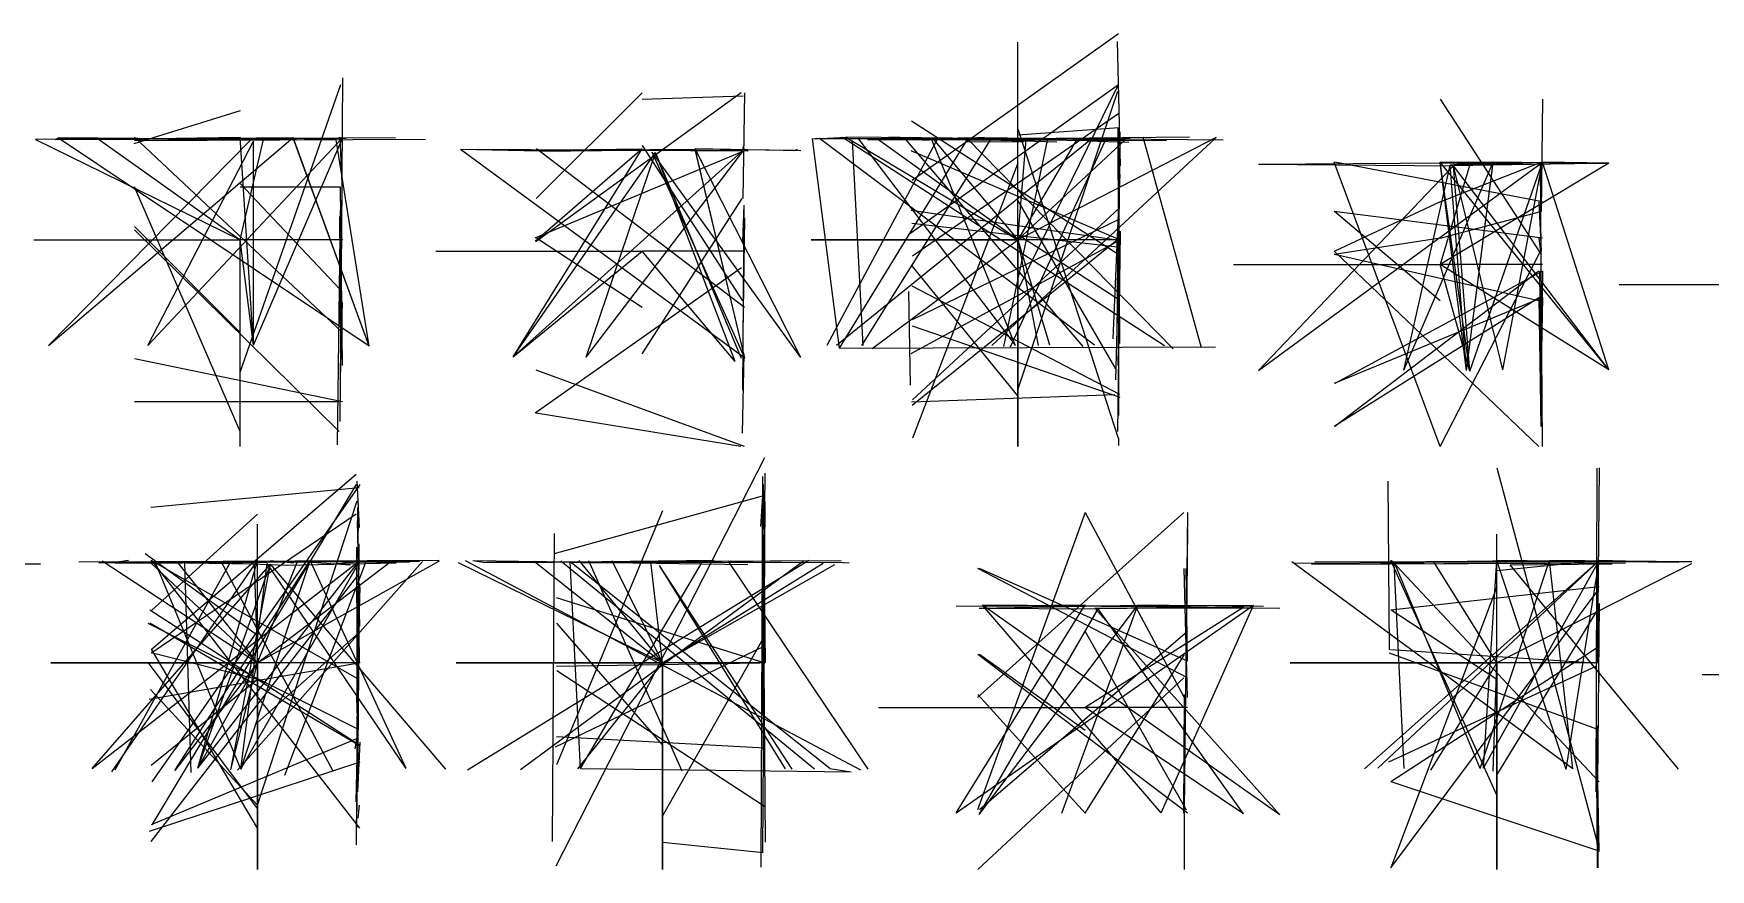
# Model space of a CAD drawing. Header units: metres. Extents: x 0 to 526, y -123 to 40.
# Drawn here: x 120.4 to 282.8, y -41 to 40 of the extents above; entities that cross this region are included whole.
import ezdxf

# ---------------------------------------------------------------- set-up
doc = ezdxf.new("R2010")
doc.units = ezdxf.units.M

msp = doc.modelspace()

# ---------------------------------------------------------------- linework, layer by layer
at = {"layer": 'MCD_Layer_15'}
for p, q in [((111.658203, -11.336304), (121.121094, -11.387573)), ((121.121094, -11.387573), (115.046875, -11.41748))]:
    msp.add_line(p, q, dxfattribs=at)
at = {"layer": 'MCD_Layer_16'}
for p, q in [((151.690186, -2.729126), (131.816528, -19.687744)), ((151.967285, -4.009644), (131.789673, -5.927979)), ((151.675537, -3.687988), (131.894043, -36.647583)), ((152.029541, -3.687988), (131.894043, -32.487427)), ((151.748169, -3.367554), (151.978882, -7.845093)), ((142.117432, -34.724976), (151.769531, -5.28772)), ((151.812256, -5.927979), (151.964233, -20.967651)), ((151.913574, -8.164917), (151.839111, -6.247192)), ((151.690186, -6.568237), (131.892212, -20.007568)), ((142.117432, -6.568237), (131.892212, -15.847412)), ((142.117432, -20.96582), (142.117432, -7.52771)), ((151.787231, -7.207886), (151.995972, -17.444702)), ((151.847656, -29.607788), (151.974609, -9.446655)), ((159.717529, -11.067139), (124.837158, -11.213623)), ((126.117065, -31.186768), (152.038086, -11.05249)), ((126.760986, -11.290527), (153.317383, -11.123291)), ((127.077148, -11.088501), (142.117432, -20.967651)), ((128.025635, -31.498047), (142.117432, -11.045776)), ((128.355225, -31.315552), (139.557617, -11.13916)), ((129.638184, -11.054321), (128.360107, -11.237427)), ((128.360107, -11.315552), (157.797363, -11.126953)), ((128.67749, -11.172119), (141.796997, -11.385132)), ((142.117432, -18.311401), (131.259888, -10.407349)), ((151.949585, -22.568604), (131.829346, -11.047607)), ((131.877563, -11.339355), (142.117432, -20.967651)), ((152.031372, -36.968018), (131.898315, -11.046997)), ((132.196777, -11.31311), (140.198486, -11.203857)), ((140.516479, -31.255737), (132.197388, -11.117798)), ((134.114502, -31.390015), (147.237671, -11.055542)), ((142.119263, -20.967651), (134.44165, -11.285645)), ((135.717285, -31.571289), (135.078857, -11.233154)), ((143.397949, -11.116577), (135.718506, -11.336914)), ((136.356934, -31.167236), (142.117432, -11.045776)), ((136.356934, -31.167236), (142.117432, -11.045776)), ((136.356934, -31.167236), (152.038086, -11.05249)), ((136.356934, -31.167236), (152.038086, -11.05249)), ((136.356934, -11.167236), (144.99707, -11.512695)), ((149.461182, -31.457764), (138.597534, -11.139771)), ((140.193604, -31.360107), (158.117798, -11.139771)), ((140.516479, -31.255737), (147.237671, -11.055542)), ((140.516479, -31.255737), (147.237671, -11.055542)), ((140.516479, -31.255737), (152.037476, -11.130615)), ((140.516479, -31.255737), (143.077515, -11.357666)), ((159.717529, -11.106201), (142.117432, -20.967651)), ((142.119263, -20.967651), (145.957764, -11.199585)), ((142.119263, -20.967651), (154.920166, -11.245972)), ((156.516846, -31.192871), (143.077515, -11.357666)), ((145.640381, -11.303955), (143.397339, -11.077515)), ((144.773682, -31.825195), (152.677734, -11.058594)), ((144.99707, -11.512695), (155.557373, -11.271606)), ((145.957153, -11.12146), (151.082275, -11.482788)), ((156.516846, -31.192871), (147.237671, -11.055542)), ((149.480713, -11.379639), (153.317383, -11.064697)), ((156.837891, -11.244751), (150.437744, -11.222778)), ((151.813477, -31.20752), (151.745728, -9.766479)), ((153.638428, -11.272827), (157.157104, -11.12085)), ((126.117065, -31.186768), (143.397339, -11.409546)), ((151.945923, -12.328735), (131.810425, -38.247314)), ((136.356934, -31.167236), (143.397339, -11.409546)), ((136.356934, -31.167236), (143.397339, -11.409546)), ((139.556396, -31.334473), (143.397339, -11.409546)), ((139.556396, -31.334473), (143.397339, -11.409546)), ((141.796997, -11.385132), (142.117432, -20.967651)), ((160.355957, -31.268555), (143.397339, -11.409546)), ((152.039307, -13.60437), (151.705444, -24.807373)), ((151.707886, -38.567749), (151.884277, -13.623901)), ((151.95813, -13.285767), (151.809814, -33.44751)), ((152.02832, -28.970581), (131.695068, -15.847412)), ((131.513794, -17.127319), (151.885498, -27.367798)), ((151.964233, -28.970581), (131.695068, -17.12793)), ((142.117432, -26.728149), (151.917847, -18.088013)), ((122.121094, -20.967651), (142.117432, -20.96582)), ((122.121094, -20.967651), (142.117432, -20.96582)), ((122.121094, -20.967651), (142.117432, -20.96582)), ((122.121094, -20.967651), (142.117432, -20.96582)), ((122.121094, -20.967651), (142.117432, -20.96582)), ((122.121094, -20.967651), (142.117432, -20.96582)), ((122.121094, -20.967651), (142.117432, -20.96582)), ((122.121094, -20.967651), (142.117432, -20.96582)), ((122.121094, -20.967651), (142.117432, -20.96582)), ((142.118042, -20.967651), (122.121094, -20.967651)), ((142.118042, -20.967651), (122.121094, -20.967651)), ((142.118042, -20.967651), (122.121094, -20.967651)), ((142.118042, -20.967651), (122.121094, -20.967651)), ((131.513794, -20.967651), (142.117432, -20.967041)), ((142.117432, -35.059448), (131.587036, -20.967651)), ((131.627319, -24.487549), (151.945312, -20.967651)), ((142.117432, -22.568604), (131.829346, -20.007568)), ((142.117432, -36.968018), (131.898315, -19.687744)), ((142.119263, -20.967651), (134.114502, -31.390015)), ((136.356934, -31.167236), (142.117432, -20.967651)), ((136.356934, -31.167236), (142.117432, -20.967651)), ((139.556396, -31.334473), (142.117432, -20.967651)), ((139.556396, -31.334473), (142.117432, -20.967651)), ((142.117432, -20.96582), (142.117432, -38.247925)), ((142.117432, -20.96582), (142.117432, -22.886597)), ((142.117432, -20.96582), (142.117432, -27.366577)), ((151.727417, -20.967651), (142.117432, -20.967041)), ((152.032593, -20.967651), (142.117432, -20.967041)), ((152.030762, -20.967651), (142.117432, -20.967041)), ((142.117432, -20.967041), (142.117432, -40.963989)), ((151.840332, -20.967651), (142.117432, -20.967041)), ((142.117432, -20.967041), (142.117432, -40.963989)), ((151.954468, -20.967651), (142.117432, -20.967041)), ((151.675537, -20.967651), (142.117432, -20.967041)), ((151.963623, -20.967651), (142.117432, -20.967041)), ((142.117432, -20.967041), (142.117432, -40.963989)), ((152.029541, -20.967651), (142.117432, -20.967041)), ((142.117432, -20.967651), (142.118042, -20.967651)), ((142.117432, -20.967651), (142.118042, -20.967651)), ((142.117432, -20.967651), (142.118042, -20.967651)), ((142.117432, -20.967651), (142.118042, -20.967651)), ((142.117432, -20.967651), (142.118042, -20.967651)), ((142.117432, -20.967651), (142.118042, -20.967651)), ((142.117432, -40.963989), (142.117432, -20.967651)), ((142.117432, -20.967651), (142.119263, -20.967651)), ((142.117432, -20.967651), (142.118042, -20.967651)), ((142.117432, -40.963989), (142.117432, -20.967651)), ((142.117432, -20.967651), (142.118042, -20.967651)), ((142.117432, -40.963989), (142.117432, -20.967651)), ((142.117432, -20.967651), (142.119263, -20.967651)), ((142.117432, -20.967651), (142.118042, -20.967651)), ((142.117432, -20.967651), (142.118042, -20.967651)), ((142.117432, -20.967651), (142.118042, -20.967651)), ((142.117432, -20.967651), (142.118042, -20.967651)), ((142.117432, -20.967651), (142.118042, -20.967651)), ((142.117432, -40.963989), (142.117432, -20.967651)), ((142.117432, -20.967651), (142.119263, -20.967651)), ((142.117432, -20.967651), (142.118042, -20.967651)), ((142.117432, -20.967651), (142.118042, -20.967651)), ((142.117432, -20.967651), (142.118042, -20.967651)), ((151.912964, -21.288086), (151.699951, -20.967651)), ((151.781128, -19.687744), (152.007568, -20.967651)), ((142.117432, -22.568604), (131.829346, -30.887695)), ((151.881226, -21.288086), (151.699951, -36.966187)), ((142.117432, -34.729858), (131.769531, -23.527466)), ((151.898315, -22.887817), (151.646851, -34.407593)), ((151.572388, -29.286743), (151.903198, -27.367798)), ((151.727417, -28.328491), (131.825684, -36.647583)), ((152.036255, -28.643433), (151.799438, -33.446899)), ((152.026489, -30.577026), (131.641968, -37.287842)), ((151.87146, -36.007935), (151.996582, -34.724976))]:
    msp.add_line(p, q, dxfattribs=at)
at = {"layer": 'MCD_Layer_17'}
for p, q in [((171.043457, -40.616089), (191.255859, -1.065308)), ((190.890259, -40.747925), (191.042236, -2.911011)), ((191.045898, -25.89563), (191.271729, -2.593628)), ((191.120361, -4.795776), (170.836548, -10.420776)), ((191.061157, -4.327026), (190.842041, -7.764526)), ((191.077637, -3.687378), (191.275391, -20.967651)), ((181.352295, -6.248413), (171.075195, -30.823608)), ((191.255249, -5.411011), (191.018433, -39.335571)), ((170.688843, -38.252808), (170.871948, -8.423706)), ((191.069702, -8.55188), (191.272949, -38.306519)), ((181.354126, -20.967651), (161.572021, -11.27771)), ((200.546631, -31.346069), (162.280029, -11.098877)), ((200.546631, -31.346069), (162.280029, -11.098877)), ((195.495361, -11.053711), (162.470459, -31.344849)), ((162.984375, -11.056763), (189.594482, -11.446777)), ((164.013428, -11.24231), (162.984375, -11.076294)), ((164.013428, -11.24231), (198.632568, -11.044556)), ((164.013428, -11.24231), (187.945312, -11.079346)), ((164.013428, -11.24231), (187.945312, -11.079346)), ((164.330811, -11.216064), (198.632568, -11.044556)), ((164.330811, -11.216064), (198.632568, -11.044556)), ((164.330811, -11.216064), (187.945312, -11.079346)), ((164.330811, -11.216064), (187.945312, -11.079346)), ((166.503662, -11.256348), (183.656982, -11.126343)), ((186.344971, -11.044556), (167.33374, -11.274048)), ((167.590088, -31.276489), (194.985107, -11.087891)), ((168.937744, -11.162354), (181.352295, -20.967651)), ((174.760498, -11.305786), (168.937744, -11.162354)), ((196.071533, -31.244751), (171.496338, -11.108643)), ((197.544922, -31.19043), (172.394775, -11.195312)), ((173.415283, -31.205078), (172.394775, -11.195312)), ((173.415283, -31.205078), (172.394775, -11.195312)), ((197.544922, -31.19043), (172.394775, -11.195312)), ((173.223633, -11.056763), (181.352295, -20.967651)), ((173.415283, -31.205078), (185.192627, -11.199585)), ((174.184326, -11.056152), (183.197998, -31.424805)), ((184.296631, -11.210571), (174.760498, -11.305786)), ((176.424316, -11.048218), (181.352295, -20.967651)), ((198.632568, -11.269165), (179.047607, -11.258789)), ((181.354126, -20.967651), (180.202393, -11.19165)), ((181.354126, -20.967651), (196.908936, -11.301514)), ((201.254639, -31.264893), (187.687744, -11.076904)), ((187.751221, -11.184937), (190.119385, -11.197754)), ((191.193604, -25.064331), (191.11731, -10.408569)), ((199.408936, -11.315552), (198.251709, -11.245972)), ((193.89624, -31.24353), (181.039795, -11.541382)), ((193.256592, -31.217896), (181.039795, -11.541382)), ((197.99292, -11.477905), (181.352295, -20.967651)), ((191.243652, -18.472534), (191.064819, -11.81604)), ((191.163696, -22.117554), (191.128296, -14.568726)), ((171.055054, -14.632202), (191.243042, -20.967651)), ((181.352295, -28.904663), (171.114868, -17.127319)), ((170.975098, -29.096313), (191.263184, -19.305054)), ((181.352295, -35.816284), (191.063599, -18.662964)), ((161.355957, -20.967651), (181.352295, -20.96582)), ((161.355957, -20.967651), (181.352295, -20.96582)), ((161.355957, -20.967651), (181.352295, -20.96582)), ((161.355957, -20.967651), (181.352295, -20.96582)), ((181.352905, -20.967651), (161.355957, -20.967651)), ((181.352905, -20.967651), (161.355957, -20.967651)), ((181.352905, -20.967651), (161.355957, -20.967651)), ((171.076416, -21.280151), (190.778564, -20.967651)), ((181.354126, -20.967651), (173.0979, -31.231323)), ((181.352295, -20.96582), (181.352295, -34.986206)), ((181.352295, -20.96582), (181.352295, -39.849487)), ((181.352295, -20.96582), (181.352295, -23.272339)), ((191.004395, -20.967651), (181.352295, -20.967041)), ((191.263794, -20.967651), (181.352295, -20.967041)), ((191.263184, -20.967651), (181.352295, -20.967041)), ((181.352295, -20.967041), (181.352295, -40.963989)), ((191.13501, -20.967651), (181.352295, -20.967041)), ((181.352295, -20.967041), (181.352295, -40.963989)), ((181.352295, -20.967651), (181.352905, -20.967651)), ((181.352295, -20.967651), (181.352905, -20.967651)), ((181.352295, -40.963989), (181.352295, -20.967651)), ((181.352295, -20.967651), (181.352905, -20.967651)), ((181.352295, -40.963989), (181.352295, -20.967651)), ((181.352295, -20.967651), (181.352905, -20.967651)), ((181.352295, -20.967651), (181.352905, -20.967651)), ((181.352295, -20.967651), (181.352905, -20.967651)), ((181.352295, -20.967651), (181.352905, -20.967651)), ((181.352295, -40.963989), (181.352295, -20.967651)), ((181.352295, -20.967651), (181.354126, -20.967651)), ((181.352295, -20.967651), (181.352905, -20.967651)), ((181.352295, -20.967651), (181.352905, -20.967651)), ((181.352295, -40.963989), (181.352295, -20.967651)), ((181.352295, -20.967651), (181.354126, -20.967651)), ((181.352295, -20.967651), (181.352905, -20.967651)), ((181.352295, -20.967651), (181.352905, -20.967651)), ((181.352295, -20.967651), (181.352905, -20.967651)), ((191.211304, -34.855591), (171.122803, -21.734253)), ((191.241821, -29.222046), (171.088623, -28.13562)), ((173.415283, -31.205078), (199.594482, -31.50293)), ((173.415283, -31.205078), (199.594482, -31.50293)), ((197.544922, -31.19043), (199.594482, -31.50293)), ((197.544922, -31.19043), (199.594482, -31.50293)), ((181.352295, -38.306519), (191.077637, -39.335571))]:
    msp.add_line(p, q, dxfattribs=at)
at = {"layer": 'MCD_Layer_18'}
for p, q in [((231.82373, -6.413208), (211.846313, -24.323364)), ((222.250977, -6.413208), (211.846313, -35.20105)), ((222.250977, -6.413208), (231.846313, -24.323364)), ((232.161865, -6.413208), (231.846313, -35.20105)), ((232.161865, -7.997681), (232.027588, -20.160767)), ((232.159424, -22.399536), (211.862183, -11.840454)), ((232.163086, -20.800415), (212.032471, -11.840454)), ((232.163086, -24.323364), (231.860962, -11.840454)), ((232.159424, -20.800415), (232.032471, -11.840454)), ((209.768066, -15.484253), (222.250977, -15.358521)), ((209.768066, -15.484253), (222.250977, -15.358521)), ((209.768066, -15.484253), (238.570557, -15.387207)), ((209.768066, -15.484253), (238.570557, -15.387207)), ((209.770508, -35.484253), (222.250977, -15.358521)), ((209.770508, -35.484253), (222.250977, -15.358521)), ((209.770508, -35.484253), (238.570557, -15.387207)), ((209.770508, -35.484253), (238.570557, -15.387207)), ((212.011719, -35.6521), (227.370605, -15.368286)), ((212.011719, -35.6521), (223.520508, -15.72229)), ((212.016602, -15.6521), (227.370605, -15.368286)), ((212.016602, -15.6521), (223.520508, -15.72229)), ((241.118164, -35.685059), (212.330322, -15.371948)), ((229.610596, -35.49707), (212.330322, -15.371948)), ((229.609375, -15.49707), (212.330322, -15.371948)), ((241.118164, -15.685059), (212.330322, -15.371948)), ((220.010986, -35.503784), (227.370605, -15.368286)), ((237.612305, -15.58313), (222.250977, -25.280396)), ((237.612305, -15.58313), (222.250977, -25.280396)), ((241.118164, -35.685059), (223.208008, -15.67041)), ((241.118164, -15.685059), (223.208008, -15.67041)), ((237.612305, -15.58313), (223.520508, -15.72229)), ((237.612305, -15.58313), (223.520508, -15.72229)), ((237.609863, -35.58313), (223.520508, -15.72229)), ((237.609863, -35.58313), (223.520508, -15.72229)), ((239.533691, -15.503784), (227.370605, -15.368286)), ((229.609375, -15.49707), (238.570557, -15.387207)), ((229.609375, -15.49707), (238.570557, -15.387207)), ((229.610596, -35.49707), (238.570557, -15.387207)), ((229.610596, -35.49707), (238.570557, -15.387207)), ((232.161865, -17.920776), (212.034302, -35.20105)), ((222.250977, -17.921997), (232.034302, -35.20105)), ((232.161865, -35.519653), (211.879272, -20.160767)), ((222.250977, -27.520386), (212.027588, -20.160767)), ((222.250977, -35.514771), (231.879272, -20.160767)), ((231.809082, -22.399536), (211.862183, -40.963989)), ((222.250977, -35.519653), (211.879272, -24.010864)), ((231.82373, -35.514771), (231.879272, -24.010864)), ((231.860962, -24.323364), (231.860962, -40.963989)), ((202.254639, -25.280396), (222.250977, -25.278564)), ((202.254639, -25.280396), (222.250977, -25.278564)), ((202.254639, -25.280396), (222.250977, -25.278564)), ((202.254639, -25.280396), (222.250977, -25.278564)), ((202.254639, -25.280396), (222.250977, -25.278564)), ((202.254639, -25.280396), (222.250977, -25.278564)), ((231.860962, -25.280396), (222.250977, -25.279785)), ((232.163086, -25.280396), (222.250977, -25.279785)), ((232.159424, -25.280396), (222.250977, -25.279785)), ((232.163086, -25.280396), (222.250977, -25.279785)), ((232.159424, -25.280396), (222.250977, -25.279785)), ((231.809082, -25.280396), (222.250977, -25.279785)), ((237.609863, -35.58313), (222.250977, -25.280396)), ((222.250977, -25.280396), (222.251587, -25.280396)), ((222.250977, -25.280396), (222.251587, -25.280396)), ((222.250977, -25.280396), (222.251587, -25.280396)), ((222.250977, -25.280396), (222.251587, -25.280396)), ((222.250977, -25.280396), (222.251587, -25.280396)), ((222.250977, -25.280396), (222.251587, -25.280396)), ((222.250977, -25.280396), (222.251587, -25.280396)), ((222.250977, -25.280396), (222.251587, -25.280396)), ((222.250977, -25.280396), (222.251587, -25.280396)), ((222.250977, -25.280396), (222.251587, -25.280396)), ((222.250977, -25.280396), (222.251587, -25.280396)), ((222.250977, -25.280396), (222.251587, -25.280396)), ((222.250977, -25.280396), (222.251587, -25.280396)), ((222.250977, -25.280396), (222.251587, -25.280396)), ((222.250977, -25.280396), (222.251587, -25.280396)), ((237.609863, -35.58313), (222.250977, -25.280396)), ((222.250977, -25.280396), (222.251587, -25.280396))]:
    msp.add_line(p, q, dxfattribs=at)
at = {"layer": 'MCD_Layer_19'}
for p, q in [((262.114502, -2.088257), (271.905151, -38.567749)), ((271.809937, -2.100464), (271.709839, -33.44812)), ((272.028442, -2.088257), (271.905151, -15.848022)), ((251.717163, -19.69812), (251.594482, -3.367554)), ((262.114502, -20.96582), (262.114502, -8.487183)), ((269.475342, -31.223389), (242.275635, -11.189209)), ((242.593018, -11.319214), (255.078369, -11.233154)), ((244.184814, -11.422363), (274.594971, -11.272217)), ((280.993896, -11.177002), (244.514404, -11.200806)), ((263.071533, -11.357666), (244.809814, -11.447998)), ((249.314209, -31.236816), (272.033936, -11.05249)), ((250.593506, -31.170898), (272.033936, -11.05249)), ((251.233154, -11.196533), (267.234131, -11.055542)), ((251.233154, -11.196533), (266.914307, -11.198975)), ((262.114502, -33.767944), (251.845337, -11.048218)), ((272.028442, -32.488647), (251.911255, -11.048218)), ((253.154541, -31.195312), (252.192627, -11.31311)), ((260.51416, -31.177612), (252.19751, -11.195923)), ((260.51416, -31.177612), (252.19751, -11.195923)), ((262.116333, -20.967651), (256.0354, -11.193481)), ((260.195557, -11.203857), (272.033936, -11.05249)), ((260.51416, -31.177612), (267.234131, -11.055542)), ((260.832764, -11.151367), (262.114502, -11.045776)), ((260.832764, -11.151367), (262.114502, -11.045776)), ((260.832764, -11.151367), (272.033936, -11.05249)), ((260.832764, -11.151367), (272.033936, -11.05249)), ((260.835205, -31.151367), (262.114502, -11.045776)), ((260.835205, -31.151367), (262.114502, -11.045776)), ((260.835205, -31.151367), (272.033936, -11.05249)), ((260.835205, -31.151367), (272.033936, -11.05249)), ((262.114502, -20.96582), (262.114502, -9.776245)), ((268.833252, -31.275879), (262.114502, -11.045776)), ((268.833252, -31.275879), (262.114502, -11.045776)), ((279.717041, -11.24292), (262.114502, -11.045776)), ((279.717041, -11.24292), (262.114502, -11.045776)), ((262.114502, -12.010132), (271.911865, -11.048218)), ((269.475342, -31.223389), (267.234131, -11.055542)), ((280.993896, -11.177002), (267.234131, -11.055542)), ((268.833252, -31.275879), (272.033936, -11.05249)), ((268.833252, -31.275879), (272.033936, -11.05249)), ((271.072021, -11.170288), (272.033936, -11.05249)), ((272.028442, -22.886597), (271.878296, -11.048218)), ((279.717041, -11.24292), (272.033936, -11.05249)), ((279.717041, -11.24292), (272.033936, -11.05249)), ((280.981689, -11.372314), (262.114502, -20.967651)), ((263.403564, -11.487671), (273.305908, -11.377197)), ((279.7146, -31.24292), (263.403564, -11.487671)), ((271.892944, -13.926636), (251.83252, -40.806519)), ((272.028442, -13.606812), (251.858765, -15.848022)), ((262.114502, -13.606812), (251.858765, -40.806519)), ((262.114502, -22.567993), (251.904541, -15.848022)), ((262.114502, -31.848999), (271.88562, -15.848022)), ((271.88562, -16.167847), (271.883179, -20.967651)), ((272.026611, -15.208374), (271.883789, -32.488647)), ((272.029663, -19.366089), (251.855103, -32.488647)), ((242.118164, -20.967651), (262.114502, -20.96582)), ((242.118164, -20.967651), (262.114502, -20.96582)), ((242.118164, -20.967651), (262.114502, -20.96582)), ((242.118164, -20.967651), (262.114502, -20.96582)), ((242.118164, -20.967651), (262.114502, -20.96582)), ((242.118164, -20.967651), (262.114502, -20.96582)), ((262.115112, -20.967651), (242.118164, -20.967651)), ((262.115112, -20.967651), (242.118164, -20.967651)), ((271.814819, -27.369019), (251.745239, -20.01062)), ((251.839233, -19.678589), (271.594482, -20.967651)), ((262.116333, -20.967651), (255.713135, -31.336914)), ((261.782471, -31.463257), (262.114502, -20.967651)), ((272.026611, -20.967651), (262.114502, -20.967041)), ((271.724487, -20.967651), (262.114502, -20.967041)), ((272.029663, -20.967651), (262.114502, -20.967041)), ((272.026611, -20.967651), (262.114502, -20.967041)), ((271.762939, -20.967651), (262.114502, -20.967041)), ((262.114502, -20.967041), (262.114502, -40.963989)), ((272.029663, -20.967651), (262.114502, -20.967041)), ((262.114502, -20.967651), (262.115112, -20.967651)), ((262.114502, -20.967651), (262.115112, -20.967651)), ((262.114502, -20.967651), (262.115112, -20.967651)), ((262.114502, -20.967651), (262.115112, -20.967651)), ((262.114502, -20.967651), (262.115112, -20.967651)), ((262.114502, -40.963989), (262.114502, -20.967651)), ((262.114502, -20.967651), (262.115112, -20.967651)), ((262.114502, -20.967651), (262.115112, -20.967651)), ((262.114502, -20.967651), (262.115112, -20.967651)), ((262.114502, -20.967651), (262.115112, -20.967651)), ((262.114502, -20.967651), (262.115112, -20.967651)), ((262.114502, -20.967651), (262.115112, -20.967651)), ((262.114502, -20.967651), (262.115112, -20.967651)), ((262.114502, -40.963989), (262.114502, -20.967651)), ((262.114502, -20.967651), (262.116333, -20.967651)), ((262.114502, -20.967651), (262.115112, -20.967651)), ((262.114502, -20.967651), (262.115112, -20.967651)), ((262.114502, -20.967651), (262.115112, -20.967651)), ((271.704956, -21.299683), (251.618896, -30.577026)), ((271.814819, -27.046753), (271.888672, -40.489136)), ((271.871582, -40.806519), (271.814819, -31.848999)), ((271.881348, -32.168823), (271.898438, -40.806519)), ((272.026611, -39.208618), (251.906982, -32.488647)), ((272.029663, -39.209839), (271.906982, -32.488647))]:
    msp.add_line(p, q, dxfattribs=at)
at = {"layer": 'MCD_Layer_20'}
msp.add_line((281.993896, -22.083984), (301.990234, -22.082153), dxfattribs=at)
msp.add_line((281.993896, -22.083984), (301.990234, -22.082153), dxfattribs=at)
msp.add_line((281.993896, -22.083984), (301.990234, -22.082153), dxfattribs=at)
msp.add_line((281.993896, -22.083984), (301.990234, -22.082153), dxfattribs=at)
at = {"layer": 'MCD_Layer_3'}
for p, q in [((140.457886, 7.194824), (150.188721, 35.036011)), ((150.363281, 35.67627), (150.181396, 11.99646)), ((140.457886, 32.476196), (130.15332, 29.276123)), ((126.69751, 29.765625), (120.617798, 29.696655)), ((120.617798, 29.696655), (140.457886, 19.996338)), ((121.577881, 29.775391), (125.097778, 29.751587)), ((121.577881, 29.775391), (125.097778, 29.751587)), ((121.897705, 9.762573), (145.578125, 29.908447)), ((121.897705, 9.762573), (141.417969, 29.606323)), ((122.539185, 29.697876), (122.857788, 29.86084)), ((122.539185, 29.697876), (122.857788, 29.86084)), ((122.539185, 29.697876), (150.697754, 29.820557)), ((122.539185, 29.697876), (150.697754, 29.820557)), ((145.897339, 29.661255), (122.857788, 29.86084)), ((145.897339, 29.661255), (122.857788, 29.86084)), ((145.579956, 29.63501), (122.857788, 29.841309)), ((152.937744, 9.691772), (122.857788, 29.841309)), ((152.937744, 9.691772), (122.857788, 29.841309)), ((140.138062, 29.656982), (126.69751, 29.765625)), ((126.69751, 29.765625), (140.457886, 19.996338)), ((126.69751, 29.765625), (140.457886, 19.996338)), ((127.656372, 29.727173), (155.497559, 29.901733)), ((127.656372, 29.727173), (145.578125, 29.888916)), ((127.656372, 29.727173), (145.578125, 29.888916)), ((127.978638, 29.753418), (140.457886, 29.918213)), ((127.978638, 29.753418), (140.457886, 29.918213)), ((127.978638, 29.753418), (145.578125, 29.888916)), ((127.978638, 29.753418), (145.578125, 29.888916)), ((128.298462, 29.701538), (145.578125, 29.908447)), ((130.218018, 29.624634), (158.379028, 29.747314)), ((150.371826, 11.036377), (130.230225, 29.916992)), ((131.497925, 9.768677), (150.37854, 29.911499)), ((131.497925, 9.768677), (141.737793, 29.554443)), ((145.897339, 29.661255), (135.658081, 29.836426)), ((141.737793, 9.788818), (140.457886, 29.918213)), ((141.737793, 9.788818), (140.457886, 29.918213)), ((140.459717, 19.996338), (142.697876, 29.711304)), ((141.737793, 9.788818), (150.37854, 29.911499)), ((141.737793, 9.788818), (150.37854, 29.911499)), ((141.737793, 29.788818), (145.897949, 29.73938)), ((141.737793, 29.788818), (145.897949, 29.73938)), ((141.737793, 9.788818), (141.737793, 29.554443)), ((141.737793, 9.788818), (141.737793, 29.554443)), ((152.937744, 9.691772), (145.578125, 29.908447)), ((152.937744, 9.691772), (145.578125, 29.908447)), ((152.937744, 9.691772), (145.578125, 29.849854)), ((152.937744, 9.691772), (145.578125, 29.849854)), ((145.579956, 29.63501), (145.578125, 29.849854)), ((145.897339, 29.661255), (150.37793, 29.852905)), ((145.897339, 29.661255), (150.697754, 29.820557)), ((145.897339, 29.661255), (150.697754, 29.820557)), ((152.937744, 9.691772), (149.737671, 29.663696)), ((150.312012, 25.435791), (150.122803, 29.916382)), ((140.457886, 1.436157), (130.224121, 25.116577)), ((140.457886, 25.435791), (150.122803, 15.196533)), ((140.457886, 25.118408), (150.096558, 25.116577)), ((150.302246, 25.118408), (150.096558, 2.39624)), ((150.367554, 7.836914), (150.163086, 25.116577)), ((150.125244, 22.886963), (149.834717, 0.15625)), ((140.457886, 11.036377), (130.230225, 21.276245)), ((150.080078, 22.236328), (150.172852, 9.75647)), ((120.461548, 19.996338), (140.457886, 19.998169)), ((120.461548, 19.996338), (140.457886, 19.998169)), ((120.461548, 19.996338), (140.457886, 19.998169)), ((120.461548, 19.996338), (140.457886, 19.998169)), ((120.461548, 19.996338), (140.457886, 19.998169)), ((120.461548, 19.996338), (140.457886, 19.998169)), ((150.03064, 1.436157), (130.224121, 20.956421)), ((150.067871, 19.996338), (140.457886, 19.996948)), ((150.373047, 19.996338), (140.457886, 19.996948)), ((150.369995, 19.996338), (140.457886, 19.996948)), ((150.314453, 19.996338), (140.457886, 19.996948)), ((150.302856, 19.996338), (140.457886, 19.996948)), ((150.086182, 19.996338), (140.457886, 19.996948)), ((141.737793, 9.788818), (140.457886, 19.996338)), ((140.457886, 19.996338), (140.458496, 19.996338)), ((140.457886, 19.996338), (140.458496, 19.996338)), ((140.457886, 19.996338), (140.458496, 19.996338)), ((140.457886, 19.996338), (140.458496, 19.996338)), ((140.457886, 19.996338), (140.458496, 19.996338)), ((140.457886, 19.996338), (140.458496, 19.996338)), ((140.457886, 19.996338), (140.458496, 19.996338)), ((140.457886, 19.996338), (140.458496, 19.996338)), ((140.457886, 19.996338), (140.458496, 19.996338)), ((140.457886, 19.996338), (140.458496, 19.996338)), ((140.457886, 19.996338), (140.458496, 19.996338)), ((140.457886, 19.996338), (140.458496, 19.996338)), ((140.457886, 19.996338), (140.458496, 19.996338)), ((140.457886, 19.996338), (140.458496, 19.996338)), ((140.457886, 19.996338), (140.458496, 19.996338)), ((140.457886, 19.996338), (140.458496, 19.996338)), ((140.457886, 19.996338), (140.458496, 19.996338)), ((140.457886, 19.996338), (140.458496, 19.996338)), ((140.457886, 19.996338), (140.458496, 19.996338)), ((140.457886, 0), (140.457886, 19.996338)), ((140.457886, 19.996338), (140.458496, 19.996338)), ((140.457886, 19.996338), (140.458496, 19.996338)), ((140.457886, 19.996338), (140.458496, 19.996338)), ((141.737793, 9.788818), (140.457886, 19.996338)), ((140.457886, 19.996338), (140.458496, 19.996338)), ((150.297974, 13.917236), (150.114868, 20.956421)), ((150.311401, 13.917236), (150.114868, 6.556396)), ((150.369995, 4.316406), (130.225952, 8.476562)), ((150.015991, 4.316406), (130.225952, 4.316406))]:
    msp.add_line(p, q, dxfattribs=at)
at = {"layer": 'MCD_Layer_4'}
for p, q in [((188.94812, 34.239502), (169.111694, 19.839478)), ((179.375366, 34.239502), (169.111694, 23.999634)), ((189.285034, 34.239502), (189.111694, 23.999634)), ((179.375366, 33.597412), (189.137329, 33.919067)), ((189.614624, 28.586426), (161.775269, 28.743896)), ((189.614624, 28.586426), (161.775269, 28.743896)), ((188.976196, 28.612061), (161.775269, 28.743896)), ((188.976196, 28.612061), (161.775269, 28.743896)), ((169.455933, 28.572998), (161.775269, 28.724365)), ((189.296021, 8.521118), (161.775269, 28.724365)), ((189.296021, 8.521118), (161.775269, 28.724365)), ((166.895508, 8.656006), (179.375366, 28.80127)), ((166.895508, 8.656006), (179.375366, 28.80127)), ((166.895508, 28.656006), (179.375366, 28.80127)), ((166.895508, 28.656006), (179.375366, 28.80127)), ((166.895508, 8.656006), (189.296021, 28.794556)), ((166.895508, 8.656006), (189.296021, 28.794556)), ((166.895508, 28.656006), (184.495605, 28.771973)), ((166.895508, 28.656006), (184.495605, 28.771973)), ((166.895508, 8.656006), (180.655273, 28.4375)), ((166.895508, 8.656006), (180.655273, 28.4375)), ((188.94812, 28.479004), (168.990845, 20.159302)), ((179.375366, 28.800049), (169.01709, 19.839478)), ((189.289307, 13.439941), (169.123901, 28.800049)), ((169.455933, 28.572998), (184.495605, 28.73291)), ((173.935913, 8.62793), (189.296021, 28.794556)), ((173.935913, 8.62793), (180.655273, 28.4375)), ((189.614624, 28.586426), (174.575562, 28.719482)), ((179.375366, 29.118652), (189.082397, 14.07959)), ((194.735474, 8.615723), (180.335449, 28.48938)), ((189.296021, 8.521118), (180.335449, 28.48938)), ((188.974976, 8.494873), (180.655273, 28.4375)), ((188.359741, 8.208008), (180.655273, 28.4375)), ((188.359741, 8.208008), (180.655273, 28.4375)), ((194.735474, 8.615723), (184.495605, 28.791504)), ((194.735474, 28.615723), (184.495605, 28.791504)), ((189.296021, 8.521118), (184.495605, 28.791504)), ((189.296021, 8.521118), (184.495605, 28.791504)), ((194.093384, 28.641357), (184.495605, 28.771973)), ((194.093384, 28.641357), (184.495605, 28.771973)), ((189.296021, 8.521118), (184.495605, 28.73291)), ((189.296021, 8.521118), (184.495605, 28.73291)), ((188.976196, 28.612061), (189.615234, 28.703613)), ((188.976196, 28.612061), (189.615234, 28.703613)), ((189.229492, 29.118652), (189.082397, 28.799438)), ((189.614624, 28.586426), (189.29541, 28.735962)), ((189.614624, 28.586426), (189.615234, 28.703613)), ((189.614624, 28.586426), (189.615234, 28.703613)), ((194.093384, 28.641357), (194.415039, 28.78479)), ((179.375366, 8.959961), (189.06897, 23.999634)), ((189.228882, 23.359375), (189.078735, 5.439453)), ((189.215454, 23.359375), (189.078735, 19.839478)), ((189.280762, 22.078857), (189.130005, 10.879517)), ((179.375366, 13.439941), (169.123901, 20.159302)), ((159.379028, 18.879395), (179.375366, 18.881226)), ((159.379028, 18.879395), (179.375366, 18.881226)), ((159.379028, 18.879395), (179.375366, 18.881226)), ((159.379028, 18.879395), (179.375366, 18.881226)), ((159.379028, 18.879395), (179.375366, 18.881226)), ((159.379028, 18.879395), (179.375366, 18.881226)), ((166.895508, 8.656006), (179.375366, 18.879395)), ((166.895508, 8.656006), (179.375366, 18.879395)), ((188.985352, 18.879395), (179.375366, 18.880005)), ((189.290527, 18.879395), (179.375366, 18.880005)), ((189.287476, 18.879395), (179.375366, 18.880005)), ((189.231934, 18.879395), (179.375366, 18.880005)), ((189.220337, 18.879395), (179.375366, 18.880005)), ((188.933472, 18.879395), (179.375366, 18.880005)), ((179.375366, 18.879395), (179.375977, 18.879395)), ((179.375366, 18.879395), (179.375977, 18.879395)), ((179.375366, 18.879395), (179.375977, 18.879395)), ((179.375366, 18.879395), (179.375977, 18.879395)), ((179.375366, 18.879395), (179.375977, 18.879395)), ((179.375366, 18.879395), (179.375977, 18.879395)), ((179.375366, 18.879395), (179.375977, 18.879395)), ((179.375366, 18.879395), (179.375977, 18.879395)), ((179.375366, 18.879395), (179.375977, 18.879395)), ((179.375366, 18.879395), (179.375977, 18.879395)), ((179.375366, 18.879395), (179.375977, 18.879395)), ((179.375366, 18.879395), (179.375977, 18.879395)), ((179.375366, 18.879395), (179.375977, 18.879395)), ((179.375366, 18.879395), (179.375977, 18.879395)), ((179.375366, 18.879395), (179.375977, 18.879395)), ((179.375366, 18.879395), (179.375977, 18.879395)), ((179.375366, 18.879395), (179.375977, 18.879395)), ((179.375366, 18.879395), (179.375977, 18.879395)), ((179.375366, 18.879395), (179.375977, 18.879395)), ((179.375366, 18.879395), (179.375977, 18.879395)), ((188.359741, 8.208008), (179.375366, 18.879395)), ((179.375366, 18.879395), (179.375977, 18.879395)), ((188.359741, 8.208008), (179.375366, 18.879395)), ((179.375366, 18.879395), (179.375977, 18.879395)), ((188.985352, 17.280273), (169.009155, 3.199463)), ((189.219727, 8.959961), (189.06897, 1.279297)), ((189.287476, 0), (169.115356, 7.359619)), ((188.933472, 0), (169.115356, 3.199463))]:
    msp.add_line(p, q, dxfattribs=at)
at = {"layer": 'MCD_Layer_5'}
for p, q in [((205.499268, 25.756226), (225.501099, 39.963989)), ((215.731812, 19.998169), (215.731812, 39.13208)), ((225.350342, 39.196777), (225.646362, 27.163696)), ((205.168457, 20.509033), (225.492554, 35.036011)), ((215.731812, 15.132446), (225.50415, 35.036011)), ((215.731812, 5.46875), (225.430298, 34.396362)), ((205.463257, 31.516113), (225.426636, 18.652344)), ((225.523682, 32.220459), (205.546875, 18.396606)), ((215.731812, 30.172729), (225.527344, 30.877075)), ((225.528564, 10.588379), (225.459595, 30.877075)), ((195.828247, 29.785156), (196.531982, 29.788208)), ((195.828247, 29.785156), (198.451538, 9.515991)), ((195.828247, 29.785156), (198.451538, 9.515991)), ((196.148071, 29.772339), (199.091797, 29.920044)), ((196.148071, 29.772339), (199.091797, 29.920044)), ((196.148071, 29.772339), (209.971313, 29.874878)), ((196.148071, 29.772339), (209.971313, 29.874878)), ((196.148071, 29.811401), (206.771851, 29.807739)), ((196.148071, 29.811401), (206.771851, 29.807739)), ((196.148071, 29.811401), (226.612549, 29.794922)), ((196.148071, 29.811401), (226.612549, 29.794922)), ((226.484375, 29.737549), (196.531982, 29.788208)), ((223.156128, 9.80835), (196.531982, 29.788208)), ((207.987671, 29.844971), (197.235718, 9.771729)), ((198.196411, 9.79187), (222.771606, 29.714355)), ((210.86792, 29.768677), (198.451538, 9.515991)), ((210.86792, 29.768677), (198.451538, 9.515991)), ((229.940186, 9.724121), (198.771973, 29.893799)), ((199.091797, 29.920044), (215.731812, 19.996338)), ((216.244507, 29.75708), (199.091797, 29.920044)), ((200.755615, 9.767456), (199.732056, 29.620972)), ((200.244141, 29.850464), (215.476074, 9.802856)), ((200.628052, 9.749146), (213.236084, 29.882812)), ((201.204224, 29.694824), (230.131836, 29.614868)), ((215.733643, 19.996338), (202.163696, 29.734497)), ((219.507446, 29.46228), (203.251953, 29.919434)), ((203.571777, 29.916382), (220.723877, 29.733887)), ((222.067871, 9.672241), (204.724121, 29.905396)), ((206.323853, 29.724121), (226.612549, 29.794922)), ((212.532349, 29.909058), (206.516113, 29.614868)), ((225.844116, 29.685059), (206.771851, 29.807739)), ((225.844116, 29.685059), (206.771851, 29.807739)), ((207.347412, 29.812012), (215.476074, 9.763794)), ((207.411499, 29.899292), (215.731812, 19.996338)), ((216.244507, 29.75708), (209.971313, 29.874878)), ((210.675659, 29.487305), (216.307373, 29.512329)), ((210.86792, 29.768677), (230.771484, 9.432983)), ((211.251831, 29.901733), (235.635986, 29.660034)), ((234.931641, 29.871826), (213.236084, 9.775391)), ((214.387817, 9.666748), (218.61145, 29.607544)), ((215.027466, 9.641113), (224.371338, 29.918823)), ((215.731812, 30.748901), (225.473022, 0.796509)), ((234.932251, 29.910889), (215.731812, 19.996338)), ((221.491699, 29.765625), (215.731812, 19.996338)), ((215.733643, 19.996338), (226.16394, 29.711304)), ((215.733643, 19.996338), (216.564331, 29.7052)), ((232.371826, 29.915771), (216.244507, 29.75708)), ((226.484375, 29.737549), (217.332153, 29.736938)), ((226.483154, 29.425049), (222.451782, 29.53186)), ((225.420532, 30.748901), (225.473022, 21.59668)), ((225.621338, 30.428467), (225.446777, 15.516357)), ((225.610352, 9.94873), (225.485229, 30.55603)), ((225.844116, 29.685059), (226.612549, 29.794922)), ((225.844116, 29.685059), (226.612549, 29.794922)), ((225.908203, 29.79187), (226.612549, 29.794922)), ((233.52356, 9.533691), (227.891846, 29.919434)), ((205.376587, 28.635864), (225.654297, 19.996338)), ((225.523682, 24.988403), (225.46936, 27.996826)), ((225.530396, 2.972412), (225.522461, 27.996826)), ((215.731812, 27.420654), (205.543823, 0.796509)), ((224.960327, 10.396729), (225.646973, 26.332397)), ((205.402222, 22.875977), (225.343018, 19.996338)), ((225.560913, 23.068848), (205.546265, 4.508667)), ((215.731812, 23.771973), (225.197754, 7.516479)), ((205.466309, 21.59668), (225.648193, 19.291992)), ((225.598145, 21.97998), (205.507812, 12.252197)), ((225.350342, 10.588379), (225.459595, 21.916504)), ((195.735474, 19.996338), (215.731812, 19.998169)), ((195.735474, 19.996338), (215.731812, 19.998169)), ((195.735474, 19.996338), (215.731812, 19.998169)), ((195.735474, 19.996338), (215.731812, 19.998169)), ((195.735474, 19.996338), (215.731812, 19.998169)), ((195.735474, 19.996338), (215.731812, 19.998169)), ((195.735474, 19.996338), (215.731812, 19.998169)), ((195.735474, 19.996338), (215.731812, 19.998169)), ((215.732422, 19.996338), (195.735474, 19.996338)), ((215.732422, 19.996338), (195.735474, 19.996338)), ((215.732422, 19.996338), (195.735474, 19.996338)), ((215.732422, 19.996338), (195.735474, 19.996338)), ((201.651611, 9.465942), (215.731812, 19.996338)), ((205.407715, 8.988647), (225.640869, 19.996338)), ((205.50293, 3.996582), (225.356445, 19.996338)), ((215.731812, 20.509033), (225.492554, 14.23584)), ((215.731812, 19.998169), (215.731812, 10.78064)), ((215.731812, 19.998169), (215.731812, 19.740601)), ((215.731812, 19.998169), (215.731812, 17.50061)), ((225.637207, 19.996338), (215.731812, 19.996948)), ((215.731812, 19.996948), (215.731812, 0)), ((225.580444, 19.996338), (215.731812, 19.996948)), ((215.731812, 19.996948), (215.731812, 0)), ((225.472412, 19.996338), (215.731812, 19.996948)), ((225.530396, 19.996338), (215.731812, 19.996948)), ((225.523682, 19.996338), (215.731812, 19.996948)), ((225.222778, 19.996338), (215.731812, 19.996948)), ((215.731812, 19.996948), (215.731812, 0)), ((225.585938, 19.996338), (215.731812, 19.996948)), ((215.731812, 19.996948), (215.731812, 0)), ((225.651855, 19.996338), (215.731812, 19.996948)), ((215.731812, 19.996338), (215.732422, 19.996338)), ((215.731812, 19.996338), (215.732422, 19.996338)), ((215.731812, 0), (215.731812, 19.996338)), ((215.731812, 19.996338), (215.733643, 19.996338)), ((215.731812, 19.996338), (215.732422, 19.996338)), ((215.731812, 0), (215.731812, 19.996338)), ((215.731812, 19.996338), (215.733643, 19.996338)), ((215.731812, 19.996338), (215.732422, 19.996338)), ((215.731812, 19.996338), (215.732422, 19.996338)), ((215.731812, 19.996338), (215.732422, 19.996338)), ((215.731812, 19.996338), (215.732422, 19.996338)), ((215.731812, 19.996338), (215.732422, 19.996338)), ((215.731812, 19.996338), (215.732422, 19.996338)), ((215.731812, 19.996338), (215.732422, 19.996338)), ((215.731812, 19.996338), (215.732422, 19.996338)), ((215.731812, 19.996338), (215.732422, 19.996338)), ((215.731812, 19.996338), (215.732422, 19.996338)), ((215.731812, 0), (215.731812, 19.996338)), ((215.731812, 19.996338), (215.733643, 19.996338)), ((215.731812, 19.996338), (215.732422, 19.996338)), ((215.731812, 0), (215.731812, 19.996338)), ((215.731812, 19.996338), (215.733643, 19.996338)), ((215.731812, 19.996338), (215.732422, 19.996338)), ((215.731812, 0), (215.731812, 19.996338)), ((215.731812, 19.996338), (215.732422, 19.996338)), ((215.733643, 19.996338), (217.715454, 9.772339)), ((215.733643, 19.996338), (218.804321, 9.810791)), ((225.654907, 20.700073), (225.383301, 1.436157)), ((225.654297, 20.828857), (225.440674, 7.836304)), ((215.731812, 4.892578), (205.484619, 17.50061)), ((205.36377, 5.916138), (205.201416, 15.004272)), ((225.618286, 5.020142), (205.50293, 15.516968)), ((225.246582, 6.428223), (225.469971, 14.940186)), ((205.510864, 11.676025), (225.634766, 4.764404)), ((198.451538, 9.515991), (234.867554, 9.628296)), ((205.446777, 4.316406), (225.148315, 5.020142)), ((225.528564, 0.092773), (225.52063, 0.796509))]:
    msp.add_line(p, q, dxfattribs=at)
at = {"layer": 'MCD_Layer_6'}
for p, q in [((256.632324, 33.600464), (266.421143, 18.560181)), ((266.546265, 33.600464), (266.421143, 22.720337)), ((239.032227, 7.327881), (266.552979, 27.515259)), ((239.032227, 27.327881), (266.552979, 27.515259)), ((239.032227, 27.327881), (257.912231, 27.158203)), ((239.032227, 7.327881), (257.912231, 27.158203)), ((256.632324, 0), (246.360107, 27.520752)), ((266.546265, 23.68042), (246.427856, 27.520752)), ((253.113037, 7.388916), (261.752563, 27.512207)), ((253.113037, 7.388916), (257.592407, 27.210083)), ((272.952515, 7.415161), (256.632324, 27.521973)), ((272.952515, 7.415161), (256.632324, 27.521973)), ((259.512573, 7.289429), (256.632324, 27.521973)), ((259.512573, 7.289429), (256.632324, 27.521973)), ((259.512573, 27.289429), (256.632324, 27.521973)), ((259.512573, 27.289429), (256.632324, 27.521973)), ((272.952515, 27.415161), (256.632324, 27.521973)), ((272.952515, 27.415161), (256.632324, 27.521973)), ((256.632324, 23.68042), (266.427856, 27.520752)), ((259.192749, 27.341309), (256.632324, 27.443848)), ((259.192749, 27.341309), (256.632324, 27.443848)), ((259.192749, 7.341309), (256.632324, 27.443848)), ((259.192749, 7.341309), (256.632324, 27.443848)), ((272.952515, 27.415161), (256.632324, 17.600098)), ((272.952515, 27.415161), (256.632324, 17.600098)), ((259.512573, 27.289429), (256.632324, 17.600098)), ((259.512573, 27.289429), (256.632324, 17.600098)), ((272.63269, 27.388916), (257.592407, 27.210083)), ((259.192749, 27.341309), (257.592407, 27.210083)), ((259.192749, 7.341309), (257.592407, 27.210083)), ((272.952515, 27.415161), (257.912231, 27.158203)), ((272.952515, 27.415161), (257.912231, 27.158203)), ((262.712646, 27.39563), (257.912231, 27.158203)), ((259.512573, 27.289429), (257.912231, 27.158203)), ((259.512573, 27.289429), (257.912231, 27.158203)), ((272.952515, 7.415161), (257.912231, 27.158203)), ((272.952515, 7.415161), (257.912231, 27.158203)), ((262.712646, 7.39563), (257.912231, 27.158203)), ((259.512573, 7.289429), (257.912231, 27.158203)), ((259.512573, 7.289429), (257.912231, 27.158203)), ((259.192749, 7.341309), (261.752563, 27.512207)), ((259.192749, 27.341309), (261.752563, 27.512207)), ((259.192749, 7.341309), (261.752563, 27.453613)), ((259.192749, 7.341309), (261.752563, 27.453613)), ((259.192749, 27.341309), (261.752563, 27.453613)), ((259.192749, 27.341309), (261.752563, 27.453613)), ((259.512573, 7.289429), (266.552979, 27.515259)), ((259.512573, 7.289429), (266.552979, 27.515259)), ((259.512573, 27.289429), (266.552979, 27.515259)), ((259.512573, 27.289429), (266.552979, 27.515259)), ((272.63269, 27.388916), (261.752563, 27.512207)), ((262.712646, 7.39563), (266.552979, 27.515259)), ((262.712646, 27.39563), (266.552979, 27.515259)), ((266.546265, 0), (266.360107, 27.520752)), ((272.952515, 7.415161), (266.552979, 27.515259)), ((272.952515, 7.415161), (266.552979, 27.515259)), ((272.952515, 27.415161), (266.552979, 27.515259)), ((272.952515, 27.415161), (266.552979, 27.515259)), ((256.632324, 23.68042), (246.427856, 18.880005)), ((266.205078, 23.68042), (266.427856, 18.880005)), ((266.546265, 20.160522), (246.373535, 22.720337)), ((256.632324, 14.080811), (246.421143, 22.720337)), ((256.632324, 20.160522), (266.373535, 22.720337)), ((256.632324, 20.160522), (246.373535, 18.560181)), ((266.205078, 20.160522), (266.373535, 18.560181)), ((266.205078, 0), (246.360107, 18.880005)), ((266.205078, 14.080811), (246.421143, 18.560181)), ((256.632324, 0), (266.360107, 18.880005)), ((236.635986, 17.600098), (256.632324, 17.601929)), ((236.635986, 17.600098), (256.632324, 17.601929)), ((236.635986, 17.600098), (256.632324, 17.601929)), ((236.635986, 17.600098), (256.632324, 17.601929)), ((236.635986, 17.600098), (256.632324, 17.601929)), ((236.635986, 17.600098), (256.632324, 17.601929)), ((236.635986, 17.600098), (256.632324, 17.601929)), ((236.635986, 17.600098), (256.632324, 17.601929)), ((266.19043, 16.960449), (246.422974, 1.920166)), ((266.544434, 16.960449), (246.422974, 6.080322)), ((266.24231, 17.600098), (256.632324, 17.600708)), ((266.547485, 17.600098), (256.632324, 17.600708)), ((266.544434, 17.600098), (256.632324, 17.600708)), ((266.547485, 17.600098), (256.632324, 17.600708)), ((266.544434, 17.600098), (256.632324, 17.600708)), ((266.19043, 17.600098), (256.632324, 17.600708)), ((266.24231, 17.600098), (256.632324, 17.600708)), ((266.19043, 17.600098), (256.632324, 17.600708)), ((272.952515, 7.415161), (256.632324, 17.600098)), ((256.632324, 17.600098), (256.632935, 17.600098)), ((256.632324, 17.600098), (256.632935, 17.600098)), ((256.632324, 17.600098), (256.632935, 17.600098)), ((256.632324, 17.600098), (256.632935, 17.600098)), ((256.632324, 17.600098), (256.632935, 17.600098)), ((256.632324, 17.600098), (256.632935, 17.600098)), ((256.632324, 17.600098), (256.632935, 17.600098)), ((256.632324, 17.600098), (256.632935, 17.600098)), ((256.632324, 17.600098), (256.632935, 17.600098)), ((256.632324, 17.600098), (256.632935, 17.600098)), ((256.632324, 17.600098), (256.632935, 17.600098)), ((256.632324, 17.600098), (256.632935, 17.600098)), ((256.632324, 17.600098), (256.632935, 17.600098)), ((256.632324, 17.600098), (256.632935, 17.600098)), ((256.632324, 17.600098), (256.632935, 17.600098)), ((256.632324, 17.600098), (256.632935, 17.600098)), ((256.632324, 17.600098), (256.632935, 17.600098)), ((256.632324, 17.600098), (256.632935, 17.600098)), ((256.632324, 17.600098), (256.632935, 17.600098)), ((256.632324, 17.600098), (256.632935, 17.600098)), ((256.632324, 17.600098), (256.632935, 17.600098)), ((256.632324, 17.600098), (256.632935, 17.600098)), ((256.632324, 17.600098), (256.632935, 17.600098)), ((256.632324, 17.600098), (256.632935, 17.600098)), ((256.632324, 17.600098), (256.632935, 17.600098)), ((256.632324, 17.600098), (256.632935, 17.600098)), ((259.512573, 7.289429), (256.632324, 17.600098)), ((256.632324, 17.600098), (256.632935, 17.600098)), ((259.512573, 7.289429), (256.632324, 17.600098)), ((272.952515, 7.415161), (256.632324, 17.600098)), ((256.632324, 17.600098), (256.632935, 17.600098)), ((266.24231, 16.960449), (266.422974, 1.920166)), ((266.547485, 16.960449), (266.422974, 6.080322)), ((266.547485, 14.400024), (246.369263, 6.080322)), ((266.24231, 14.400024), (246.369263, 1.920166)), ((266.19043, 14.400024), (266.369263, 1.920166)), ((266.544434, 14.400024), (266.369263, 6.080322))]:
    msp.add_line(p, q, dxfattribs=at)
at = {"layer": 'MCD_Layer_7'}
msp.add_line((273.952515, 15.679932), (293.948853, 15.681763), dxfattribs=at)
msp.add_line((273.952515, 15.679932), (293.948853, 15.681763), dxfattribs=at)
msp.add_line((273.952515, 15.679932), (293.948853, 15.681763), dxfattribs=at)
msp.add_line((273.952515, 15.679932), (293.948853, 15.681763), dxfattribs=at)

doc.saveas('drawing.dxf')
